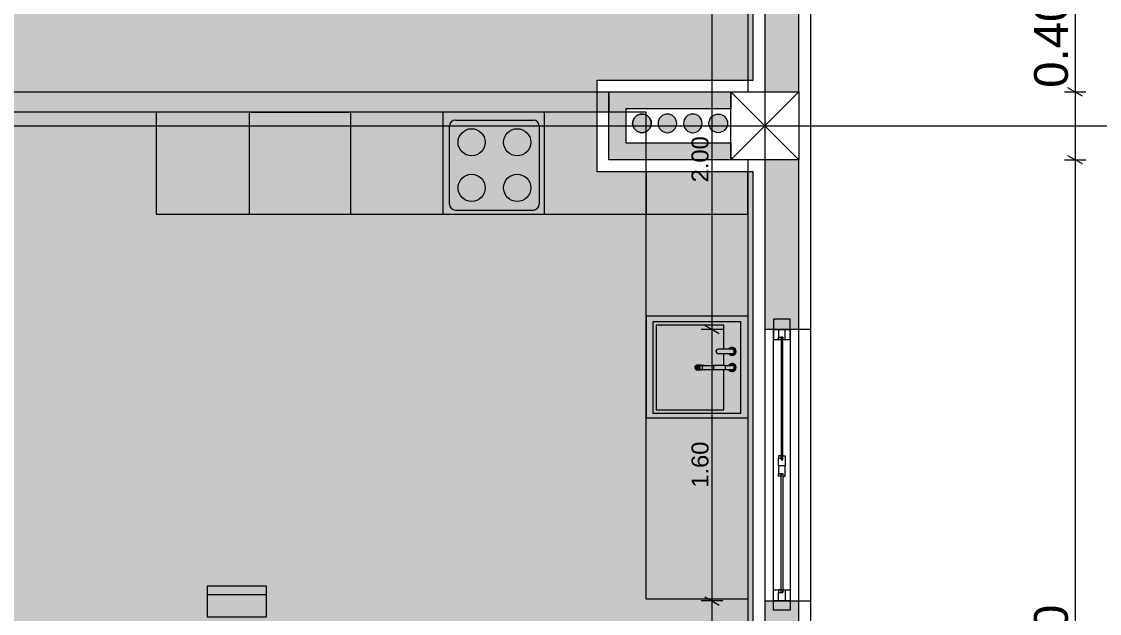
# Model space of a CAD drawing. Header units: millimetres. Extents: x 475616349 to 476941521, y 4620115302 to 4621446928.
# Drawn here: x 476534754 to 476541112, y 4620520432 to 4620523921 of the extents above; entities that cross this region are included whole.
import ezdxf

# ---------------------------------------------------------------- set-up
doc = ezdxf.new("R2010")
doc.units = ezdxf.units.MM
doc.header["$MEASUREMENT"] = 0
doc.linetypes.add('ACAD_ISO02W100', pattern=[7.5, 6, -1.5])
for name, color, linetype, lineweight in [('2D Drafting - General_Pen_No__1_Pen_No__7', 7, 'Continuous', 0), ('2D Drafting - General_Pen_No__250_Pen_No__7_Pen_No__250', 7, 'Continuous', 0), ('2D Drafting - General_Pen_No__250_Pen_No__7_Pen_No__7', 7, 'Continuous', 0), ('G-Anno-Nplt_Pen_No__151', 151, 'Continuous', 0), ('G-Anno-Nplt_Pen_No__4', 7, 'Continuous', 0), ('kar-panjara_Pen_No__7_Pen_No__7_Pen_No__7', 7, 'Continuous', 0), ('New_--------AVEJI_MODZRAVI_Pen_No__7', 7, 'Continuous', 0), ('New_--------AVEJI_UDZRAVI_Pen_No__7', 7, 'Continuous', 0), ('New_reg_nak_Pen_No__7', 7, 'Continuous', 0), ('New_zoma_Pen_No__4', 7, 'Continuous', 0), ('New_zoma_Pen_No__7', 7, 'Continuous', 0), ('shaxtebi da milebi_Pen_No__1_Pen_No__1_Pen_No__1', 1, 'Continuous', 0), ('shaxtebi da milebi_Pen_No__5_Pen_No__5_Pen_No__5', 5, 'Continuous', 0), ('zoma_Pen_No__142', 142, 'Continuous', 0), ('zoma_Pen_No__5_Pen_No__5', 5, 'Continuous', 0)]:
    doc.layers.add(name, color=color, linetype=linetype, lineweight=lineweight)
for name, color, linetype, lineweight, true_color in [('New_--aveji_Pen_No__251', 7, 'Continuous', 0, 0x656565), ('shaxtebi da milebi_Pen_No__5_Pen_No__250_Pen_No__252', 7, 'Continuous', 0, 0x666666), ('shaxtebi da milebi_Pen_No__5_Pen_No__5_Pen_No__252', 7, 'Continuous', 0, 0x666666)]:
    doc.layers.add(name, color=color, linetype=linetype, lineweight=lineweight, true_color=true_color)
doc.layers.add('New_zoma', color=7, linetype='Continuous')
doc.layers.add('zoma', color=7, linetype='Continuous')
doc.styles.add('GENERATED_STYLE_1', font='arial.ttf')
doc.styles.add('GENERATED_STYLE_2', font='arial.ttf')
doc.dimstyles.new('GENERATED_STYLE__19', dxfattribs={"dimtxt": 100, "dimasz": 64.421331, "dimexe": 0.18, "dimexo": 3, "dimgap": 0.09, "dimtad": 1, "dimlfac": 0.001, "dimzin": 0, "dimdsep": 46, "dimtxsty": 'GENERATED_STYLE_1', "dimblk": 'ARROWHEAD_2', "dimblk1": 'ARROWHEAD_2', "dimblk2": 'ARROWHEAD_2', "dimcen": 0.09, "dimclrd": 7, "dimclre": 7, "dimclrt": 7, "dimadec": 0, "dimazin": 0, "dimtfac": 1, "dimtdec": 4, "dimtmove": 0, "dimatfit": 3, "dimfxl": 1, "dimtolj": 1, "dimtzin": 0, "dimarcsym": 0})
doc.dimstyles.new('GENERATED_STYLE__2', dxfattribs={"dimtxt": 200, "dimasz": 64.421331, "dimexe": 0.18, "dimexo": 3, "dimgap": 0.09, "dimtad": 1, "dimlfac": 0.001, "dimzin": 0, "dimdsep": 46, "dimtxsty": 'GENERATED_STYLE_2', "dimblk": 'ARROWHEAD_2', "dimblk1": 'ARROWHEAD_2', "dimblk2": 'ARROWHEAD_2', "dimcen": 0.09, "dimclrd": 142, "dimclre": 142, "dimclrt": 142, "dimadec": 0, "dimazin": 0, "dimtfac": 1, "dimtdec": 4, "dimtmove": 0, "dimatfit": 3, "dimfxl": 1, "dimtolj": 1, "dimtzin": 0, "dimarcsym": 0})

# ---------------------------------------------------------------- blocks, each defined once
blk = doc.blocks.new('*D1490', base_point=(476577134.1, 4620325125.7))
at = {"layer": 'zoma_Pen_No__142', "color": 142, "linetype": 'Continuous', "lineweight": 0, "transparency": 16777216}
for p, q in [((476540905, 4620526605.7), (476541032.1, 4620526605.7)), ((476541011, 4620526581.3), (476540926.2, 4620526630.2)), ((476540968.6, 4620526605.7), (476540968.6, 4620523505.7)), ((476541011, 4620523481.3), (476540926.2, 4620523530.2)), ((476540905, 4620523505.7), (476541032.1, 4620523505.7))]:
    blk.add_line(p, q, dxfattribs=at)
at = {"layer": 'zoma_Pen_No__142', "color": 142, "lineweight": 0, "transparency": 16777216, "char_height": 200, "attachment_point": 7, "rotation": 90, "style": 'GENERATED_STYLE_2'}
for s, insert in [('\\A1;{\\pql;\\fArial CYR|b0|i0|c204|p34;3.10}', (476540928.6, 4620524789.7)), ('\\A1;{\\pql;\\fArial CYR|b0|i0|c204|p34;0.40}', (476540928.6, 4620523530.2))]:
    blk.add_mtext(s, dxfattribs=dict(at, insert=insert))
blk = doc.blocks.new('ARROWHEAD_2')
at = {"color": 0, "linetype": 'Continuous', "lineweight": 0}
for p, q in [((0, 0), (-1, 0)), ((-0.378, -0.655), (0.378, 0.655))]:
    blk.add_line(p, q, dxfattribs=at)
blk = doc.blocks.new('*D1491', base_point=(476577134.1, 4620325125.7))
at = {"layer": 'zoma_Pen_No__142', "color": 142, "linetype": 'Continuous', "lineweight": 0, "transparency": 16777216}
for p, q in [((476541011, 4620523481.3), (476540926.2, 4620523530.2)), ((476540905, 4620523505.7), (476541032.1, 4620523505.7)), ((476540968.6, 4620523505.7), (476540968.6, 4620523105.7)), ((476540905, 4620523105.7), (476541032.1, 4620523105.7)), ((476541011, 4620523081.3), (476540926.2, 4620523130.2))]:
    blk.add_line(p, q, dxfattribs=at)
blk = doc.blocks.new('*D1492', base_point=(476577134.1, 4620325125.7))
at = {"layer": 'zoma_Pen_No__142', "color": 142, "linetype": 'Continuous', "lineweight": 0, "transparency": 16777216}
for p, q in [((476540905, 4620523105.7), (476541032.1, 4620523105.7)), ((476541011, 4620523081.3), (476540926.2, 4620523130.2)), ((476540968.6, 4620523105.7), (476540968.6, 4620517305.7)), ((476540905, 4620517305.7), (476541032.1, 4620517305.7)), ((476541011, 4620517281.3), (476540926.2, 4620517330.2))]:
    blk.add_line(p, q, dxfattribs=at)
at = {"layer": 'zoma_Pen_No__142', "color": 142, "lineweight": 0, "transparency": 16777216, "char_height": 200, "attachment_point": 7, "rotation": 90, "style": 'GENERATED_STYLE_2'}
for s, insert in [('\\A1;{\\pql;\\fArial CYR|b0|i0|c204|p34;5.80}', (476540928.6, 4620519939.7)), ('\\A1;{\\pql;\\fArial CYR|b0|i0|c204|p34;0.40}', (476540928.6, 4620517330.2))]:
    blk.add_mtext(s, dxfattribs=dict(at, insert=insert))
blk = doc.blocks.new('*D1595', base_point=(476577134.1, 4620325125.7))
at = {"layer": 'New_zoma_Pen_No__4', "color": 7, "linetype": 'Continuous', "lineweight": 0, "transparency": 16777216}
for p, q in [((476538890.7, 4620520505.7), (476538763.5, 4620520505.7)), ((476538784.7, 4620520530.2), (476538869.5, 4620520481.2)), ((476538827.1, 4620517905.7), (476538827.1, 4620520505.7)), ((476538784.7, 4620517930.2), (476538869.5, 4620517881.3)), ((476538890.7, 4620517905.7), (476538763.5, 4620517905.7)), ((476538827.1, 4620517864.3), (476538827.1, 4620517905.7))]:
    blk.add_line(p, q, dxfattribs=at)
at = {"layer": 'New_zoma_Pen_No__7', "color": 7, "lineweight": 0, "transparency": 16777216, "insert": (476538807.1, 4620519072.7), "char_height": 100, "attachment_point": 7, "rotation": 90, "style": 'GENERATED_STYLE_1'}
blk.add_mtext('\\A1;{\\pql;\\fArial|b0|i0|c0|p34;2.60}', dxfattribs=at)
blk = doc.blocks.new('*D1596', base_point=(476577134.1, 4620325125.7))
at = {"layer": 'New_zoma_Pen_No__4', "color": 7, "linetype": 'Continuous', "lineweight": 0, "transparency": 16777216}
for p, q in [((476538784.7, 4620522130.2), (476538869.5, 4620522081.3)), ((476538890.7, 4620522105.7), (476538763.5, 4620522105.7)), ((476538827.1, 4620520505.7), (476538827.1, 4620522105.7)), ((476538890.7, 4620520505.7), (476538763.5, 4620520505.7)), ((476538784.7, 4620520530.2), (476538869.5, 4620520481.2))]:
    blk.add_line(p, q, dxfattribs=at)
at = {"layer": 'New_zoma_Pen_No__7', "color": 7, "lineweight": 0, "transparency": 16777216, "insert": (476538807.1, 4620521172.7), "char_height": 100, "attachment_point": 7, "rotation": 90, "style": 'GENERATED_STYLE_1'}
blk.add_mtext('\\A1;{\\pql;\\fArial|b0|i0|c0|p34;1.60}', dxfattribs=at)
blk = doc.blocks.new('*D1597', base_point=(476577134.1, 4620325125.7))
at = {"layer": 'New_zoma_Pen_No__4', "color": 7, "linetype": 'Continuous', "lineweight": 0, "transparency": 16777216}
for p, q in [((476538890.7, 4620524106), (476538763.5, 4620524106)), ((476538784.7, 4620524130.4), (476538869.5, 4620524081.5)), ((476538827.1, 4620522105.7), (476538827.1, 4620524106)), ((476538784.7, 4620522130.2), (476538869.5, 4620522081.3)), ((476538890.7, 4620522105.7), (476538763.5, 4620522105.7))]:
    blk.add_line(p, q, dxfattribs=at)
at = {"layer": 'New_zoma_Pen_No__7', "color": 7, "lineweight": 0, "transparency": 16777216, "insert": (476538807.1, 4620522972.8), "char_height": 100, "attachment_point": 7, "rotation": 90, "style": 'GENERATED_STYLE_1'}
blk.add_mtext('\\A1;{\\pql;\\fArial|b0|i0|c0|p34;2.00}', dxfattribs=at)

msp = doc.modelspace()

# ---------------------------------------------------------------- hatches: boundary and pattern name
at = {"layer": '2D Drafting - General_Pen_No__250_Pen_No__7_Pen_No__7', "linetype": 'Continuous', "lineweight": 0}
for points in [[(476539138.366, 4620524105.973), (476539138.366, 4620523505.72), (476539338.366, 4620523505.72), (476539338.366, 4620524105.973)], [(476538218.178, 4620523505.72), (476538218.178, 4620523385.72), (476532438.366, 4620523385.72), (476532438.366, 4620523505.72)], [(476538318.366, 4620523505.72), (476538938.366, 4620523505.72), (476538938.366, 4620523406.021), (476538318.366, 4620523406.021), (476538318.366, 4620523205.72), (476538938.366, 4620523205.72), (476538938.366, 4620523105.72), (476538318.366, 4620523105.72), (476538218.178, 4620523105.72), (476538218.178, 4620523505.72)], [(476535427.141, 4620523385.72), (476535547.141, 4620523385.72), (476535547.071, 4620522043.306), (476535427.071, 4620522043.313)], [(476539138.366, 4620523105.72), (476539338.366, 4620523105.72), (476539338.366, 4620522105.72), (476539138.366, 4620522105.72)], [(476535426.97, 4620520752.199), (476535546.97, 4620520752.199), (476535546.859, 4620518605.72), (476535426.859, 4620518605.726)], [(476539138.366, 4620520505.718), (476539338.366, 4620520505.718), (476539338.366, 4620517305.72), (476539138.366, 4620517305.72)]]:
    msp.add_hatch(color=7, dxfattribs=at).paths.add_polyline_path(points)
at = {"layer": 'G-Anno-Nplt_Pen_No__151', "linetype": 'Continuous', "lineweight": 0, "true_color": 0x1f2f3f}
h = msp.add_hatch(color=169, dxfattribs=at)
h.paths.add_polyline_path([(476525438.366, 4620523505.72), (476525538.366, 4620523505.72), (476525538.366, 4620523105.72), (476525508.366, 4620523105.72), (476525438.366, 4620523105.72), (476525438.366, 4620521964.932), (476525508.366, 4620521964.932), (476525508.366, 4620517375.72), (476525608.366, 4620517375.72), (476525608.366, 4620517175.721), (476531968.366, 4620517175.721), (476531968.366, 4620517375.72), (476532168.366, 4620517375.72), (476532168.366, 4620518675.72), (476539068.366, 4620518675.72), (476539068.366, 4620523035.72), (476538148.178, 4620523035.72), (476538148.178, 4620523575.72), (476539068.366, 4620523575.72), (476539068.366, 4620526535.72), (476538868.366, 4620526535.72), (476538868.366, 4620526638.978), (476532508.366, 4620526638.978), (476532508.366, 4620526535.72), (476532208.296, 4620526535.72), (476532208.296, 4620526238.978), (476531228.178, 4620526238.978), (476531228.178, 4620526638.978), (476528184.719, 4620526638.978), (476528184.719, 4620526708.978), (476526278.554, 4620526708.978), (476526278.554, 4620526308.978), (476525438.366, 4620526308.978)])
h.paths.add_polyline_path([(476532038.366, 4620523105.72), (476532438.366, 4620523105.72), (476532438.366, 4620523505.72), (476532038.366, 4620523505.72)], flags=0)
at = {"layer": 'shaxtebi da milebi_Pen_No__1_Pen_No__1_Pen_No__1', "linetype": 'Continuous', "lineweight": 0}
msp.add_hatch(color=1, dxfattribs=at).paths.add_polyline_path([(476538808.366, 4620523320.597, 1), (476538918.366, 4620523320.597, 1)])
at = {"layer": 'shaxtebi da milebi_Pen_No__5_Pen_No__5_Pen_No__252', "linetype": 'Continuous', "lineweight": 0, "true_color": 0x666666}
msp.add_hatch(color=251, dxfattribs=at).paths.add_polyline_path([(476538468.366, 4620523320.597, -1), (476538358.366, 4620523320.597, -1)])
at = {"layer": 'shaxtebi da milebi_Pen_No__5_Pen_No__5_Pen_No__5', "linetype": 'Continuous', "lineweight": 0}
for points in [[(476538508.366, 4620523320.597, 1), (476538618.366, 4620523320.597, 1)], [(476538658.366, 4620523320.597, 1), (476538768.366, 4620523320.597, 1)]]:
    msp.add_hatch(color=5, dxfattribs=at).paths.add_polyline_path(points)

# ---------------------------------------------------------------- linework, layer by layer
at = {"layer": '2D Drafting - General_Pen_No__1_Pen_No__7', "color": 7, "linetype": 'Continuous', "lineweight": 0}
for p, q in [((476539338.366, 4620523105.72), (476538938.366, 4620523505.72)), ((476538938.366, 4620523105.72), (476539338.366, 4620523505.72))]:
    msp.add_line(p, q, dxfattribs=at)
at = {"layer": '2D Drafting - General_Pen_No__1_Pen_No__7', "color": 7, "linetype": 'Continuous', "lineweight": 0, "flags": 128}
for points in [[(476539338.366, 4620523505.72), (476539338.366, 4620526605.72), (476539038.366, 4620526605.72), (476539038.366, 4620523505.72)], [(476539338.366, 4620523105.72), (476538938.366, 4620523105.72), (476538938.366, 4620523505.72), (476539338.366, 4620523505.72)], [(476539338.366, 4620517305.72), (476539338.366, 4620523105.72), (476539038.366, 4620523105.72), (476539038.366, 4620517305.72)]]:
    msp.add_lwpolyline(points, close=True, dxfattribs=at)
at = {"layer": '2D Drafting - General_Pen_No__250_Pen_No__7_Pen_No__250', "color": 7, "linetype": 'Continuous', "lineweight": 0, "flags": 128}
for points in [[(476538218.178, 4620523505.72), (476538218.178, 4620523385.72), (476532438.366, 4620523385.72), (476532438.366, 4620523505.72)], [(476538318.366, 4620523505.72), (476538938.366, 4620523505.72), (476538938.366, 4620523406.021), (476538318.366, 4620523406.021), (476538318.366, 4620523205.72), (476538938.366, 4620523205.72), (476538938.366, 4620523105.72), (476538318.366, 4620523105.72), (476538218.178, 4620523105.72), (476538218.178, 4620523505.72)]]:
    msp.add_lwpolyline(points, close=True, dxfattribs=at)
at = {"layer": 'G-Anno-Nplt_Pen_No__4', "color": 7, "linetype": 'Continuous', "lineweight": 0, "flags": 128}
msp.add_lwpolyline([(476525608.366, 4620517175.721), (476531968.366, 4620517175.721), (476531968.366, 4620517375.72), (476532168.366, 4620517375.72), (476532168.366, 4620518675.72), (476539068.366, 4620518675.72), (476539068.366, 4620523035.72), (476538148.178, 4620523035.72), (476538148.178, 4620523575.72), (476539068.366, 4620523575.72), (476539068.366, 4620526535.72), (476538868.366, 4620526535.72), (476538868.366, 4620526638.978), (476532508.366, 4620526638.978), (476532508.366, 4620526535.72), (476532208.296, 4620526535.72), (476532208.296, 4620526238.978), (476531228.178, 4620526238.978), (476531228.178, 4620526638.978), (476528184.719, 4620526638.978)], dxfattribs=at)
at = {"layer": 'kar-panjara_Pen_No__7_Pen_No__7_Pen_No__7', "color": 7, "linetype": 'Continuous', "lineweight": 0, "flags": 128}
for points in [[(476539288.414, 4620522046.045), (476539288.414, 4620522166.045), (476539188.414, 4620522166.045), (476539188.414, 4620522046.045)], [(476539188.415, 4620520505.718), (476539188.47, 4620522105.72), (476539288.415, 4620522105.72), (476539288.36, 4620520505.718)], [(476539218.53, 4620522105.72), (476539218.53, 4620522060.72), (476539233.53, 4620522060.72), (476539243.53, 4620522060.72), (476539243.53, 4620522046.045), (476539258.53, 4620522046.045), (476539258.53, 4620522105.72)], [(476539218.53, 4620522046.045), (476539218.53, 4620522060.72), (476539233.53, 4620522060.72), (476539233.53, 4620522046.045)], [(476539233.53, 4620522060.72), (476539233.53, 4620521336.88), (476539243.53, 4620521336.88), (476539243.53, 4620522060.72)], [(476539218.53, 4620521301.148), (476539218.53, 4620521346.148), (476539233.53, 4620521346.148), (476539243.53, 4620521346.148), (476539243.53, 4620521361.148), (476539258.53, 4620521361.148), (476539258.53, 4620521301.148)], [(476539218.53, 4620521361.148), (476539218.53, 4620521346.148), (476539233.53, 4620521346.148), (476539233.53, 4620521361.148)], [(476539218.53, 4620521301.148), (476539218.53, 4620521256.148), (476539233.53, 4620521256.148), (476539243.53, 4620521256.148), (476539243.53, 4620521241.148), (476539258.53, 4620521241.148), (476539258.53, 4620521301.148)], [(476539218.53, 4620521241.148), (476539218.53, 4620521256.148), (476539233.53, 4620521256.148), (476539233.53, 4620521241.148)], [(476539233.53, 4620520556.148), (476539233.53, 4620521256.148), (476539243.53, 4620521256.148), (476539243.53, 4620520556.148)], [(476539288.414, 4620520571.148), (476539288.414, 4620520451.148), (476539188.414, 4620520451.148), (476539188.414, 4620520571.148)], [(476539218.53, 4620520505.718), (476539218.53, 4620520556.148), (476539233.53, 4620520556.148), (476539243.53, 4620520556.148), (476539243.53, 4620520571.148), (476539258.53, 4620520571.148), (476539258.53, 4620520505.718)], [(476539218.53, 4620520571.148), (476539218.53, 4620520556.148), (476539233.53, 4620520556.148), (476539233.53, 4620520571.148)]]:
    msp.add_lwpolyline(points, close=True, dxfattribs=at)
at = {"layer": 'New_--------AVEJI_MODZRAVI_Pen_No__7', "color": 7, "linetype": 'Continuous', "lineweight": 0}
for points in [[(476535848.77, 4620520592.588), (476535848.77, 4620520412.588), (476536198.77, 4620520412.588), (476536198.77, 4620520592.588)], [(476535848.77, 4620520592.588), (476535848.77, 4620520542.588), (476536198.77, 4620520542.588), (476536198.77, 4620520592.588)]]:
    msp.add_lwpolyline(points, close=True, dxfattribs=at)
at = {"layer": 'New_--------AVEJI_UDZRAVI_Pen_No__7', "color": 7, "linetype": 'Continuous', "lineweight": 0}
for p, q in [((476537313.383, 4620523339.517), (476537772.651, 4620523339.517)), ((476537278.209, 4620522845.074), (476537278.209, 4620523304.342)), ((476537807.86, 4620523304.342), (476537807.86, 4620522845.075)), ((476537313.384, 4620522809.9), (476537772.652, 4620522809.9)), ((476538438.366, 4620522185.807), (476538438.366, 4620521585.807)), ((476538438.366, 4620522185.807), (476539038.366, 4620522185.807)), ((476538438.366, 4620521585.807), (476539038.366, 4620521585.807))]:
    msp.add_line(p, q, dxfattribs=at)
for points in [[(476538438.368, 4620522785.807), (476538438.368, 4620523385.807), (476535547.125, 4620523385.807), (476535547.125, 4620522785.807)], [(476536096.027, 4620522784.546), (476536695.566, 4620522784.546), (476536695.566, 4620523384.546), (476536096.027, 4620523384.546)], [(476537238.367, 4620523385.807), (476537238.367, 4620522785.807), (476537838.367, 4620522785.807), (476537838.367, 4620523385.807)], [(476538438.368, 4620522785.807), (476539037.907, 4620522785.807), (476539037.907, 4620523035.72), (476538438.368, 4620523035.72)]]:
    msp.add_lwpolyline(points, close=True, dxfattribs=at)
msp.add_lwpolyline([(476539038.366, 4620522785.807), (476539038.366, 4620520516.718), (476538438.366, 4620520516.718), (476538438.366, 4620522785.807)], dxfattribs=at)
for centre in [(476537408.592, 4620523209.168), (476537677.477, 4620523209.168), (476537408.592, 4620522940.248), (476537677.478, 4620522940.249)]:
    msp.add_circle(centre, 80, dxfattribs=at)
for points in [[(476537313.383, 4620523339.517), (476537293.953, 4620523339.517), (476537278.209, 4620523323.773), (476537278.209, 4620523304.342)], [(476537807.86, 4620523304.342), (476537807.86, 4620523323.773), (476537792.082, 4620523339.517), (476537772.686, 4620523339.517)], [(476537278.209, 4620522845.074), (476537278.209, 4620522825.644), (476537293.953, 4620522809.9), (476537313.384, 4620522809.9)], [(476537772.652, 4620522809.9), (476537792.082, 4620522809.9), (476537807.86, 4620522825.644), (476537807.86, 4620522845.075)]]:
    msp.add_open_spline(points, degree=3, dxfattribs=at)
at = {"layer": 'New_--aveji_Pen_No__251', "color": 251, "linetype": 'Continuous', "lineweight": 0, "true_color": 0x656565}
for p, q in [((476538862.344, 4620521989.364), (476538863.768, 4620521989.364)), ((476538863.768, 4620521963.605), (476538862.344, 4620521963.605)), ((476538945.234, 4620521989.364), (476538863.768, 4620521989.364)), ((476538863.768, 4620521963.605), (476538945.234, 4620521963.605)), ((476538896.798, 4620521894.293), (476538896.798, 4620521963.605)), ((476538749.608, 4620521883.563), (476538725.645, 4620521883.563)), ((476538725.646, 4620521879.262), (476538749.609, 4620521879.262)), ((476538725.875, 4620521884.861), (476538749.838, 4620521884.861)), ((476538749.839, 4620521877.963), (476538725.876, 4620521877.963)), ((476538726.171, 4620521881.414), (476538751.822, 4620521881.414)), ((476538727.032, 4620521886.28), (476538752.684, 4620521886.28)), ((476538727.032, 4620521876.547), (476538752.684, 4620521876.547)), ((476538751.302, 4620521888.835), (476538727.339, 4620521888.835)), ((476538727.341, 4620521873.991), (476538751.309, 4620521873.991)), ((476538727.341, 4620521873.99), (476538751.304, 4620521873.99)), ((476538727.994, 4620521889.936), (476538751.957, 4620521889.936)), ((476538751.959, 4620521872.889), (476538727.995, 4620521872.889)), ((476538729.485, 4620521890.406), (476538755.137, 4620521890.406)), ((476538729.485, 4620521872.422), (476538755.137, 4620521872.422)), ((476538754.663, 4620521892.978), (476538730.7, 4620521892.978)), ((476538731.679, 4620521893.714), (476538755.642, 4620521893.714)), ((476538759.178, 4620521895.36), (476538735.215, 4620521895.36)), ((476538736.371, 4620521895.618), (476538760.334, 4620521895.618)), ((476538764.161, 4620521895.619), (476538740.198, 4620521895.619)), ((476538779.601, 4620521894.293), (476538764.881, 4620521894.293)), ((476538779.601, 4620521894.293), (476538834.721, 4620521894.293)), ((476538902.763, 4620521894.293), (476538834.721, 4620521894.293)), ((476538902.763, 4620521894.293), (476538945.234, 4620521894.293)), ((476538730.702, 4620521869.85), (476538754.67, 4620521869.85)), ((476538730.702, 4620521869.848), (476538754.665, 4620521869.848)), ((476538755.645, 4620521869.112), (476538731.682, 4620521869.112)), ((476538735.217, 4620521867.47), (476538759.185, 4620521867.47)), ((476538735.218, 4620521867.467), (476538759.181, 4620521867.467)), ((476538760.337, 4620521867.209), (476538736.374, 4620521867.209)), ((476538760.338, 4620521867.209), (476538764.164, 4620521867.209)), ((476538760.346, 4620521867.213), (476538764.167, 4620521867.213)), ((476538779.601, 4620521868.534), (476538764.881, 4620521868.534)), ((476538834.721, 4620521868.534), (476538779.601, 4620521868.534)), ((476538902.763, 4620521868.534), (476538834.721, 4620521868.534)), ((476538945.234, 4620521868.534), (476538902.763, 4620521868.534))]:
    msp.add_line(p, q, dxfattribs=at)
at = {"layer": 'New_--aveji_Pen_No__251', "color": 251, "linetype": 'ACAD_ISO02W100', "lineweight": 0, "true_color": 0x656565}
for points in [[(476537838.367, 4620522785.808), (476537838.368, 4620523385.808)], [(476538438.367, 4620522785.807), (476538438.368, 4620523385.807)]]:
    msp.add_lwpolyline(points, dxfattribs=at)
at = {"layer": 'New_--aveji_Pen_No__251', "color": 251, "linetype": 'Continuous', "lineweight": 0, "true_color": 0x656565}
msp.add_lwpolyline([(476538996.534, 4620522151.49), (476538476.534, 4620522151.49), (476538476.534, 4620521611.375), (476538996.534, 4620521611.375)], close=True, dxfattribs=at)
msp.add_lwpolyline([(476538896.798, 4620521989.364), (476538896.798, 4620522131.49), (476538496.534, 4620522131.49), (476538496.534, 4620521631.375), (476538896.798, 4620521631.375), (476538896.798, 4620521868.534)], dxfattribs=at)
for centre, radius, start, end in [((476538945.234, 4620521976.485), 23.813, 359.9999719, 147.2581082), ((476538945.234, 4620521976.485), 23.805, 359.999972, 147.2448823), ((476538945.234, 4620521976.485), 23.778, 359.999972, 147.2032408), ((476538945.234, 4620521976.485), 23.724, 359.9999716, 147.1196166), ((476538945.234, 4620521976.485), 23.635, 359.999972, 146.9798613), ((476538945.234, 4620521976.485), 23.146, 359.9999721, 146.1887751), ((476538945.234, 4620521976.485), 23.813, 212.741835, 359.9999719), ((476538945.234, 4620521976.485), 23.805, 212.7550608, 359.9999719), ((476538945.234, 4620521976.485), 23.778, 212.7967023, 359.999972), ((476538945.234, 4620521976.485), 23.724, 212.8803273, 359.9999723), ((476538945.234, 4620521976.485), 23.635, 213.0200831, 359.9999714), ((476538945.234, 4620521976.485), 23.146, 213.811168, 359.999972), ((476538945.234, 4620521976.485), 17.327, 359.9999711, 131.9830645), ((476538945.234, 4620521976.485), 17.327, 228.0168794, 359.9999716), ((476538945.234, 4620521976.485), 16.761, 359.9999713, 129.7888957), ((476538945.234, 4620521976.485), 16.761, 230.2110467, 359.9999729), ((476538945.234, 4620521976.485), 16.55, 359.999972, 128.9028029), ((476538945.234, 4620521976.485), 16.55, 231.0971421, 359.9999713), ((476538945.234, 4620521976.485), 16.328, 359.999972, 127.9263843), ((476538945.234, 4620521976.485), 16.328, 232.0735607, 359.9999714), ((476538945.234, 4620521976.485), 15.483, 359.9999725, 123.7122302), ((476538945.234, 4620521976.485), 15.483, 236.2877133, 359.9999724), ((476538945.234, 4620521976.485), 13.402, 359.9999722, 106.0508642), ((476538945.234, 4620521976.485), 13.402, 253.9490779, 359.9999719), ((476538945.234, 4620521976.485), 12.88, 269.999971, 89.999971), ((476538945.234, 4620521881.414), 23.813, 359.9999719, 147.2581082), ((476538945.234, 4620521881.414), 23.813, 212.7418351, 359.9999719), ((476538945.234, 4620521881.414), 23.805, 359.9999721, 147.2448824), ((476538945.234, 4620521881.414), 23.805, 212.7550609, 359.9999719), ((476538945.234, 4620521881.414), 23.778, 359.999972, 147.2032408), ((476538945.234, 4620521881.414), 23.778, 212.7967024, 359.9999719), ((476538945.234, 4620521881.414), 23.724, 359.9999716, 147.1196164), ((476538945.234, 4620521881.414), 23.724, 212.8803265, 359.9999722), ((476538945.234, 4620521881.414), 23.635, 359.999972, 146.9798605), ((476538945.234, 4620521881.414), 23.635, 213.0200819, 359.9999725), ((476538945.234, 4620521881.414), 23.146, 359.9999718, 146.1887752), ((476538945.234, 4620521881.414), 23.146, 213.8111679, 359.9999719), ((476538945.234, 4620521881.414), 17.327, 359.9999712, 131.9830633), ((476538945.234, 4620521881.414), 17.327, 228.0168796, 359.999973), ((476538945.234, 4620521881.414), 16.761, 359.9999713, 129.7888957), ((476538945.234, 4620521881.414), 16.761, 230.2110471, 359.9999725), ((476538945.234, 4620521881.414), 16.55, 359.999972, 128.9028029), ((476538945.234, 4620521881.414), 16.55, 231.0971397, 359.9999721), ((476538945.234, 4620521881.414), 16.328, 359.9999718, 127.9263845), ((476538945.234, 4620521881.414), 16.328, 232.0735607, 359.9999714), ((476538945.234, 4620521881.414), 15.483, 359.9999722, 123.7122305), ((476538945.234, 4620521881.414), 15.483, 236.2877106, 359.9999732), ((476538945.234, 4620521881.414), 13.402, 359.9999722, 106.0508642), ((476538945.234, 4620521881.414), 13.402, 253.9490779, 359.9999719), ((476538945.234, 4620521881.414), 12.88, 359.9999728, 89.9999713), ((476538945.234, 4620521881.414), 12.88, 269.9999706, 359.9999711)]:
    msp.add_arc(centre, radius, start, end, dxfattribs=at)
for centre, major_axis, ratio, start_param, end_param in [((476538862.344, 4620521976.485), (0, 12.88), 0.98480506, 0.00000022, 3.14159287), ((476538863.768, 4620521976.485), (0, 12.88), 0.98480799, -0.00000001, 3.14159271), ((476538735.656, 4620521881.414), (0, 11.65), 0.88988826, 0.96516341, 2.17677225), ((476538738.286, 4620521881.414), (0, 14.367), 0.88988826, 1.72116761, 1.81337305), ((476538738.286, 4620521881.414), (0, 14.367), 0.88988826, 1.32846851, 1.42067396), ((476538738.286, 4620521881.414), (0, 14.367), 0.88988826, 0.93576945, 1.0279749), ((476538738.286, 4620521881.414), (0, 14.367), 0.88988826, 2.1138667, 2.20607215), ((476538735.656, 4620521881.414), (0, 11.65), 0.88988826, 0.61899318, 0.70850893), ((476538735.656, 4620521881.414), (0, 11.65), 0.88988826, 2.43337848, 2.52271967), ((476538738.286, 4620521881.414), (0, 14.367), 0.88988826, 0.54307036, 0.63527579), ((476538738.286, 4620521881.414), (0, 14.367), 0.88988826, 0.15037124, 0.24257672), ((476538762.249, 4620521881.414), (0, 14.367), 0.88988826, 1.72116761, 1.81337305), ((476538762.249, 4620521881.414), (0, 14.367), 0.88988826, 1.32846853, 1.42067397), ((476538762.839, 4620521881.414), (0, 13.515), 0.88988826, 1.25911425, 1.49010492), ((476538762.839, 4620521881.414), (0, 13.515), 0.88988826, 1.65181332, 1.882804), ((476538762.249, 4620521881.414), (0, 14.367), 0.88988826, 0.93576945, 1.02797489), ((476538762.249, 4620521881.414), (0, 14.367), 0.88988826, 2.1138667, 2.20607211), ((476538763.056, 4620521881.414), (0, 12.82), 0.88988826, 1.1896834, 1.55926121), ((476538763.056, 4620521881.414), (0, 12.82), 0.88988826, 1.58238248, 1.95196031), ((476538762.839, 4620521881.414), (0, 13.515), 0.88988826, 0.86641516, 1.09740584), ((476538762.839, 4620521881.414), (0, 13.515), 0.88988826, 2.04451241, 2.27550307), ((476538763.056, 4620521881.414), (0, 12.82), 0.88988826, 0.79698428, 1.16656211), ((476538763.056, 4620521881.414), (0, 12.82), 0.88988826, 1.97508159, 2.34465942), ((476538764.881, 4620521881.414), (0, 12.88), 0.88988826, 0, 1.57079633), ((476538764.881, 4620521881.414), (0, 12.88), 0.88988826, 1.57079633, 3.14159272), ((476538762.249, 4620521881.414), (0, 14.367), 0.88988826, 0.54307036, 0.63527578), ((476538762.839, 4620521881.414), (0, 13.515), 0.88988826, 0.47371609, 0.70470675), ((476538763.056, 4620521881.414), (0, 12.82), 0.88988826, 0.40428518, 0.77386301), ((476538763.056, 4620521881.414), (0, 12.82), 0.88988826, 2.36778067, 2.73735853), ((476538763.056, 4620521881.414), (0, 12.82), 0.88988826, 0.01158613, 0.38116395), ((476538762.839, 4620521881.414), (0, 13.515), 0.88988826, 0.08101702, 0.31200766), ((476538762.249, 4620521881.414), (0, 14.367), 0.88988826, 0.15037132, 0.24257672), ((476538763.056, 4620521881.414), (0, 12.82), 0.88988826, 6.23227714, 6.27165012), ((476538762.839, 4620521881.414), (0, 13.515), 0.88988826, 5.97524623, 6.20249388), ((476538762.249, 4620521881.414), (0, 14.367), 0.88988826, 6.04085749, 6.13306294), ((476538779.601, 4620521881.414), (0, 12.88), 0.88988826, 0, 1.57079633), ((476538779.601, 4620521881.414), (0, 12.88), 0.88988826, 1.57079633, 3.14159264), ((476538834.721, 4620521881.414), (0, 12.88), 0.23905575, 4.71238898, 6.28318555), ((476538834.721, 4620521881.414), (0, 12.88), 0.23905575, 3.14159259, 4.71238898), ((476538902.763, 4620521881.414), (0, 12.88), 0.23905575, 4.71238898, 6.28318525), ((476538902.763, 4620521881.414), (0, 12.88), 0.23905575, 3.14159259, 4.71238898), ((476538738.286, 4620521881.414), (0, 14.367), 0.88988826, 2.50656581, 2.59877124), ((476538738.286, 4620521881.414), (0, 14.367), 0.88988826, 2.89926487, 2.99147033), ((476538762.249, 4620521881.414), (0, 14.367), 0.88988826, 2.50656575, 2.59877124), ((476538762.839, 4620521881.414), (0, 13.515), 0.88988826, 2.43721151, 2.66820216), ((476538763.056, 4620521881.414), (0, 12.82), 0.88988826, 2.76047974, 3.13005761), ((476538762.839, 4620521881.414), (0, 13.515), 0.88988826, 2.82991057, 3.06090123), ((476538762.249, 4620521881.414), (0, 14.367), 0.88988826, 2.89926487, 2.99147032), ((476538763.056, 4620521881.414), (0, 12.82), 0.88988826, 3.15317884, 3.1925008), ((476538762.839, 4620521881.414), (0, 13.515), 0.88988826, 3.22260969, 3.44953172), ((476538762.249, 4620521881.414), (0, 14.367), 0.88988826, 3.29196393, 3.3841694)]:
    msp.add_ellipse(centre, major_axis=major_axis, ratio=ratio, start_param=start_param, end_param=end_param, dxfattribs=at)
for points in [[(476538725.645, 4620521883.563), (476538725.669, 4620521883.194), (476538725.699, 4620521882.837), (476538725.736, 4620521882.491)], [(476538725.736, 4620521880.333), (476538725.7, 4620521879.987), (476538725.67, 4620521879.63), (476538725.646, 4620521879.262)], [(476538725.736, 4620521882.491), (476538725.863, 4620521882.155), (476538725.989, 4620521881.828), (476538726.116, 4620521881.511)], [(476538726.116, 4620521881.316), (476538725.989, 4620521880.998), (476538725.863, 4620521880.67), (476538725.736, 4620521880.333)], [(476538725.876, 4620521877.963), (476538726.007, 4620521877.72), (476538726.143, 4620521877.485), (476538726.281, 4620521877.257)], [(476538726.28, 4620521885.567), (476538726.142, 4620521885.339), (476538726.007, 4620521885.104), (476538725.876, 4620521884.861)], [(476538726.116, 4620521881.511), (476538726.134, 4620521881.478), (476538726.153, 4620521881.446), (476538726.171, 4620521881.414)], [(476538726.171, 4620521881.414), (476538726.153, 4620521881.381), (476538726.134, 4620521881.349), (476538726.116, 4620521881.316)], [(476538726.949, 4620521886.216), (476538726.728, 4620521886.006), (476538726.505, 4620521885.789), (476538726.28, 4620521885.567)], [(476538726.281, 4620521877.257), (476538726.506, 4620521877.036), (476538726.729, 4620521876.82), (476538726.949, 4620521876.611)], [(476538726.949, 4620521876.611), (476538726.977, 4620521876.59), (476538727.005, 4620521876.569), (476538727.032, 4620521876.547)], [(476538727.032, 4620521886.28), (476538727.005, 4620521886.259), (476538726.977, 4620521886.238), (476538726.949, 4620521886.216)], [(476538727.014, 4620521887.561), (476538727.011, 4620521887.162), (476538727.011, 4620521886.773), (476538727.015, 4620521886.396)], [(476538727.015, 4620521876.432), (476538727.012, 4620521876.053), (476538727.012, 4620521875.663), (476538727.016, 4620521875.263)], [(476538727.015, 4620521886.396), (476538727.021, 4620521886.357), (476538727.027, 4620521886.319), (476538727.032, 4620521886.28)], [(476538727.016, 4620521875.263), (476538727.114, 4620521874.852), (476538727.222, 4620521874.428), (476538727.341, 4620521873.991)], [(476538727.032, 4620521876.547), (476538727.027, 4620521876.509), (476538727.021, 4620521876.47), (476538727.015, 4620521876.432)], [(476538727.339, 4620521888.835), (476538727.22, 4620521888.397), (476538727.112, 4620521887.972), (476538727.014, 4620521887.561)], [(476538727.995, 4620521872.889), (476538728.184, 4620521872.809), (476538728.375, 4620521872.731), (476538728.567, 4620521872.656)], [(476538728.565, 4620521890.169), (476538728.375, 4620521890.094), (476538728.186, 4620521890.016), (476538728, 4620521889.936)], [(476538729.387, 4620521890.385), (476538729.117, 4620521890.315), (476538728.843, 4620521890.243), (476538728.565, 4620521890.169)], [(476538728.567, 4620521872.656), (476538728.844, 4620521872.583), (476538729.118, 4620521872.512), (476538729.387, 4620521872.443)], [(476538729.387, 4620521872.443), (476538729.42, 4620521872.436), (476538729.453, 4620521872.429), (476538729.485, 4620521872.422)], [(476538729.485, 4620521890.406), (476538729.453, 4620521890.399), (476538729.42, 4620521890.392), (476538729.387, 4620521890.385)], [(476538729.485, 4620521872.422), (476538729.493, 4620521872.383), (476538729.501, 4620521872.344), (476538729.509, 4620521872.305)], [(476538729.509, 4620521890.522), (476538729.501, 4620521890.483), (476538729.493, 4620521890.445), (476538729.485, 4620521890.406)], [(476538729.509, 4620521872.305), (476538729.641, 4620521871.924), (476538729.779, 4620521871.533), (476538729.925, 4620521871.13)], [(476538729.922, 4620521891.695), (476538729.777, 4620521891.293), (476538729.639, 4620521890.902), (476538729.509, 4620521890.522)], [(476538730.7, 4620521892.978), (476538730.425, 4620521892.537), (476538730.166, 4620521892.109), (476538729.922, 4620521891.695)], [(476538734.017, 4620521894.264), (476538733.866, 4620521894.078), (476538733.719, 4620521893.894), (476538733.576, 4620521893.714)], [(476538735.215, 4620521895.36), (476538734.796, 4620521894.983), (476538734.396, 4620521894.618), (476538734.017, 4620521894.264)], [(476538750.851, 4620521882.503), (476538750.457, 4620521882.846), (476538750.043, 4620521883.199), (476538749.608, 4620521883.563)], [(476538749.614, 4620521879.262), (476538750.047, 4620521879.625), (476538750.459, 4620521879.978), (476538750.851, 4620521880.32)], [(476538751.393, 4620521877.265), (476538750.898, 4620521877.491), (476538750.38, 4620521877.723), (476538749.839, 4620521877.963)], [(476538749.843, 4620521884.86), (476538750.383, 4620521885.1), (476538750.899, 4620521885.333), (476538751.391, 4620521885.558)], [(476538751.648, 4620521881.562), (476538751.393, 4620521881.867), (476538751.127, 4620521882.181), (476538750.851, 4620521882.503)], [(476538750.851, 4620521880.32), (476538751.127, 4620521880.643), (476538751.393, 4620521880.959), (476538751.648, 4620521881.265)], [(476538752.135, 4620521887.576), (476538751.873, 4620521887.983), (476538751.596, 4620521888.402), (476538751.302, 4620521888.835)], [(476538751.309, 4620521873.991), (476538751.601, 4620521874.423), (476538751.877, 4620521874.842), (476538752.136, 4620521875.248)], [(476538751.391, 4620521885.558), (476538751.762, 4620521885.772), (476538752.121, 4620521885.98), (476538752.466, 4620521886.182)], [(476538752.466, 4620521876.645), (476538752.121, 4620521876.846), (476538751.763, 4620521877.053), (476538751.393, 4620521877.265)], [(476538751.648, 4620521881.265), (476538751.707, 4620521881.315), (476538751.765, 4620521881.365), (476538751.822, 4620521881.414)], [(476538751.822, 4620521881.414), (476538751.765, 4620521881.463), (476538751.707, 4620521881.512), (476538751.648, 4620521881.562)], [(476538753.677, 4620521872.658), (476538753.129, 4620521872.733), (476538752.556, 4620521872.81), (476538751.959, 4620521872.889)], [(476538751.961, 4620521889.934), (476538752.557, 4620521890.013), (476538753.128, 4620521890.091), (476538753.674, 4620521890.166)], [(476538752.136, 4620521875.248), (476538752.287, 4620521875.632), (476538752.431, 4620521876.007), (476538752.567, 4620521876.371)], [(476538752.567, 4620521886.456), (476538752.43, 4620521886.819), (476538752.286, 4620521887.193), (476538752.135, 4620521887.576)], [(476538752.466, 4620521886.182), (476538752.539, 4620521886.215), (476538752.612, 4620521886.248), (476538752.684, 4620521886.28)], [(476538752.684, 4620521876.547), (476538752.612, 4620521876.58), (476538752.539, 4620521876.612), (476538752.466, 4620521876.645)], [(476538752.567, 4620521876.371), (476538752.606, 4620521876.43), (476538752.645, 4620521876.489), (476538752.684, 4620521876.547)], [(476538752.684, 4620521886.28), (476538752.645, 4620521886.339), (476538752.606, 4620521886.397), (476538752.567, 4620521886.456)], [(476538753.674, 4620521890.166), (476538754.095, 4620521890.237), (476538754.503, 4620521890.306), (476538754.896, 4620521890.373)], [(476538754.896, 4620521872.454), (476538754.504, 4620521872.52), (476538754.097, 4620521872.588), (476538753.677, 4620521872.658)], [(476538755.048, 4620521891.71), (476538754.931, 4620521892.12), (476538754.803, 4620521892.542), (476538754.663, 4620521892.978)], [(476538754.896, 4620521890.373), (476538754.977, 4620521890.384), (476538755.057, 4620521890.395), (476538755.137, 4620521890.406)], [(476538755.137, 4620521872.422), (476538755.057, 4620521872.432), (476538754.977, 4620521872.443), (476538754.896, 4620521872.454)], [(476538755.051, 4620521871.115), (476538755.065, 4620521871.501), (476538755.076, 4620521871.878), (476538755.083, 4620521872.244)], [(476538755.082, 4620521890.583), (476538755.074, 4620521890.949), (476538755.063, 4620521891.324), (476538755.048, 4620521891.71)], [(476538755.083, 4620521872.244), (476538755.101, 4620521872.304), (476538755.119, 4620521872.363), (476538755.137, 4620521872.422)], [(476538755.137, 4620521890.406), (476538755.119, 4620521890.465), (476538755.101, 4620521890.524), (476538755.082, 4620521890.583)], [(476538755.646, 4620521893.71), (476538756.24, 4620521893.618), (476538756.809, 4620521893.528), (476538757.352, 4620521893.441)], [(476538757.352, 4620521893.441), (476538757.772, 4620521893.359), (476538758.177, 4620521893.278), (476538758.568, 4620521893.2)], [(476538758.568, 4620521893.2), (476538758.649, 4620521893.188), (476538758.729, 4620521893.175), (476538758.808, 4620521893.163)], [(476538758.808, 4620521893.163), (476538758.81, 4620521893.213), (476538758.811, 4620521893.263), (476538758.812, 4620521893.314)], [(476538758.812, 4620521893.314), (476538758.924, 4620521893.626), (476538759.036, 4620521893.947), (476538759.147, 4620521894.277)], [(476538759.147, 4620521894.277), (476538759.165, 4620521894.627), (476538759.175, 4620521894.988), (476538759.178, 4620521895.36)], [(476538760.336, 4620521895.615), (476538760.869, 4620521895.364), (476538761.379, 4620521895.121), (476538761.866, 4620521894.885)], [(476538761.866, 4620521894.885), (476538762.231, 4620521894.662), (476538762.584, 4620521894.445), (476538762.924, 4620521894.233)], [(476538762.924, 4620521894.233), (476538762.989, 4620521894.202), (476538763.054, 4620521894.171), (476538763.119, 4620521894.14)], [(476538763.146, 4620521894.145), (476538763.16, 4620521894.174), (476538763.174, 4620521894.204), (476538763.187, 4620521894.233)], [(476538763.187, 4620521894.233), (476538763.392, 4620521894.445), (476538763.599, 4620521894.662), (476538763.808, 4620521894.885)], [(476538763.808, 4620521894.885), (476538763.93, 4620521895.122), (476538764.048, 4620521895.367), (476538764.161, 4620521895.619)], [(476538765.318, 4620521895.357), (476538765.735, 4620521894.992), (476538766.132, 4620521894.637), (476538766.51, 4620521894.293)], [(476538729.925, 4620521871.13), (476538730.169, 4620521870.717), (476538730.428, 4620521870.29), (476538730.702, 4620521869.85)], [(476538733.578, 4620521869.112), (476538733.722, 4620521868.932), (476538733.87, 4620521868.749), (476538734.02, 4620521868.563)], [(476538734.02, 4620521868.563), (476538734.399, 4620521868.21), (476538734.798, 4620521867.846), (476538735.217, 4620521867.47)], [(476538754.67, 4620521869.85), (476538754.809, 4620521870.285), (476538754.935, 4620521870.706), (476538755.051, 4620521871.115)], [(476538757.356, 4620521869.385), (476538756.811, 4620521869.297), (476538756.24, 4620521869.206), (476538755.645, 4620521869.112)], [(476538758.569, 4620521869.627), (476538758.178, 4620521869.548), (476538757.774, 4620521869.468), (476538757.356, 4620521869.385)], [(476538758.808, 4620521869.665), (476538758.729, 4620521869.652), (476538758.649, 4620521869.64), (476538758.569, 4620521869.627)], [(476538758.812, 4620521869.514), (476538758.811, 4620521869.564), (476538758.81, 4620521869.615), (476538758.808, 4620521869.665)], [(476538759.151, 4620521868.55), (476538759.038, 4620521868.879), (476538758.926, 4620521869.201), (476538758.812, 4620521869.514)], [(476538759.185, 4620521867.47), (476538759.181, 4620521867.841), (476538759.17, 4620521868.201), (476538759.151, 4620521868.55)], [(476538761.87, 4620521867.942), (476538761.382, 4620521867.705), (476538760.871, 4620521867.461), (476538760.337, 4620521867.209)], [(476538762.924, 4620521868.595), (476538762.585, 4620521868.383), (476538762.234, 4620521868.166), (476538761.87, 4620521867.942)], [(476538763.119, 4620521868.687), (476538763.054, 4620521868.657), (476538762.989, 4620521868.626), (476538762.924, 4620521868.595)], [(476538763.188, 4620521868.595), (476538763.174, 4620521868.624), (476538763.16, 4620521868.653), (476538763.146, 4620521868.683)], [(476538763.812, 4620521867.943), (476538763.602, 4620521868.166), (476538763.394, 4620521868.383), (476538763.188, 4620521868.595)], [(476538764.167, 4620521867.213), (476538764.053, 4620521867.464), (476538763.935, 4620521867.707), (476538763.812, 4620521867.943)], [(476538766.513, 4620521868.534), (476538766.135, 4620521868.189), (476538765.737, 4620521867.834), (476538765.32, 4620521867.468)]]:
    msp.add_open_spline(points, degree=3, dxfattribs=at)
at = {"layer": 'New_reg_nak_Pen_No__7', "color": 7, "linetype": 'Continuous', "lineweight": 0, "flags": 128}
msp.add_lwpolyline([(476538238.365, 4620516905.72), (476538238.365, 4620516835.731), (476539408.42, 4620516835.72), (476539408.265, 4620533975.72), (476538938.365, 4620533975.716), (476538938.366, 4620533905.72)], dxfattribs=at)
msp.add_lwpolyline([(476539138.388, 4620520505.718), (476539408.41, 4620520505.718), (476539408.41, 4620522105.72), (476539138.388, 4620522105.72)], close=True, dxfattribs=at)
at = {"layer": 'shaxtebi da milebi_Pen_No__1_Pen_No__1_Pen_No__1', "color": 1, "linetype": 'Continuous', "lineweight": 0, "flags": 128}
msp.add_lwpolyline([(476538808.366, 4620523320.597, -1), (476538918.366, 4620523320.597, -1)], format="xyb", close=True, dxfattribs=at)
at = {"layer": 'shaxtebi da milebi_Pen_No__5_Pen_No__250_Pen_No__252', "color": 251, "linetype": 'Continuous', "lineweight": 0, "true_color": 0x666666, "flags": 128}
msp.add_lwpolyline([(476538468.366, 4620523320.597, 1), (476538358.366, 4620523320.597, 1)], format="xyb", close=True, dxfattribs=at)
at = {"layer": 'shaxtebi da milebi_Pen_No__5_Pen_No__5_Pen_No__252', "color": 251, "linetype": 'Continuous', "lineweight": 0, "true_color": 0x666666, "flags": 128}
msp.add_lwpolyline([(476538468.366, 4620523320.597, -1), (476538358.366, 4620523320.597, -1)], format="xyb", close=True, dxfattribs=at)
at = {"layer": 'shaxtebi da milebi_Pen_No__5_Pen_No__5_Pen_No__5', "color": 5, "linetype": 'Continuous', "lineweight": 0, "flags": 128}
for points in [[(476538508.366, 4620523320.597, 1), (476538618.366, 4620523320.597, 1)], [(476538658.366, 4620523320.597, 1), (476538768.366, 4620523320.597, 1)]]:
    msp.add_lwpolyline(points, format="xyb", close=True, dxfattribs=at)
at = {"layer": 'zoma_Pen_No__5_Pen_No__5', "color": 5, "linetype": 'Continuous', "lineweight": 0}
for p, q in [((476539138.366, 4620537415.317), (476539138.366, 4620512704.511)), ((476493657.815, 4620523305.72), (476543544.196, 4620523305.72)), ((476493657.815, 4620523305.72), (476543544.196, 4620523305.72))]:
    msp.add_line(p, q, dxfattribs=at)

# ---------------------------------------------------------------- dimensions: what is measured, and where the dimension line sits
at = {"layer": 'New_zoma', "color": 7, "linetype": 'Continuous', "lineweight": 0}
for base, p1, p2, picture, middle in [((476538827.081, 4620524105.973), (476539408.41, 4620522105.72), (476539408.41, 4620524105.973), '*D1597', (476538757.081, 4620523102.7)), ((476538827.081, 4620522105.72), (476539408.41, 4620520505.718), (476539408.41, 4620522105.72), '*D1596', (476538757.081, 4620521302.573)), ((476538827.081, 4620520505.718), (476539138.366, 4620517905.72), (476539408.41, 4620520505.718), '*D1595', (476538757.081, 4620519202.573))]:
    dim = msp.add_linear_dim(base=base, p1=p1, p2=p2, angle=90, dimstyle='GENERATED_STYLE__19', dxfattribs=at)
    dim.commit()
    dim.dimension.update_dxf_attribs({"geometry": picture, "text_midpoint": middle, "dimtype": 160, "text_rotation": 90})
at = {"layer": 'zoma', "color": 142, "linetype": 'Continuous', "lineweight": 0}
for base, p1, p2, picture, middle in [((476540968.575, 4620523505.72), (476539338.366, 4620526605.72), (476539338.366, 4620523505.72), '*D1490', (476540828.575, 4620525049.427)), ((476540968.575, 4620523105.72), (476539338.366, 4620523505.72), (476539338.366, 4620523105.72), '*D1491', (476540828.575, 4620523789.982)), ((476540968.575, 4620517305.72), (476539338.366, 4620523105.72), (476539338.366, 4620517305.72), '*D1492', (476540828.575, 4620520199.427))]:
    dim = msp.add_linear_dim(base=base, p1=p1, p2=p2, angle=270, dimstyle='GENERATED_STYLE__2', dxfattribs=at)
    dim.commit()
    dim.dimension.update_dxf_attribs({"geometry": picture, "text_midpoint": middle, "dimtype": 160, "text_rotation": 90})

doc.saveas('drawing.dxf')
